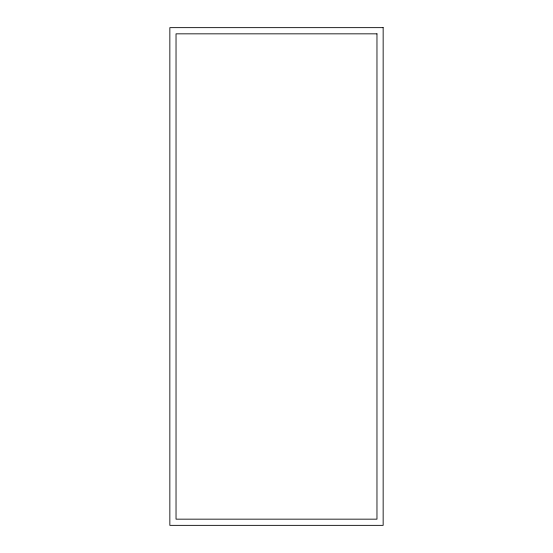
<?xml version="1.0" encoding="UTF-8"?>
<svg xmlns="http://www.w3.org/2000/svg" width="553" height="553" viewBox="0 0 553 553"><rect width="100%" height="100%" fill="white"/><g stroke="black" fill="none" stroke-linecap="round" stroke-linejoin="round"><path stroke-width="0.83" d="M383.153 27.65L169.847 27.65L169.847 525.35L383.153 525.35L383.153 27.65M376.966 33.837L176.034 33.837L176.034 519.163L376.966 519.163L376.966 33.837"/></g></svg>
